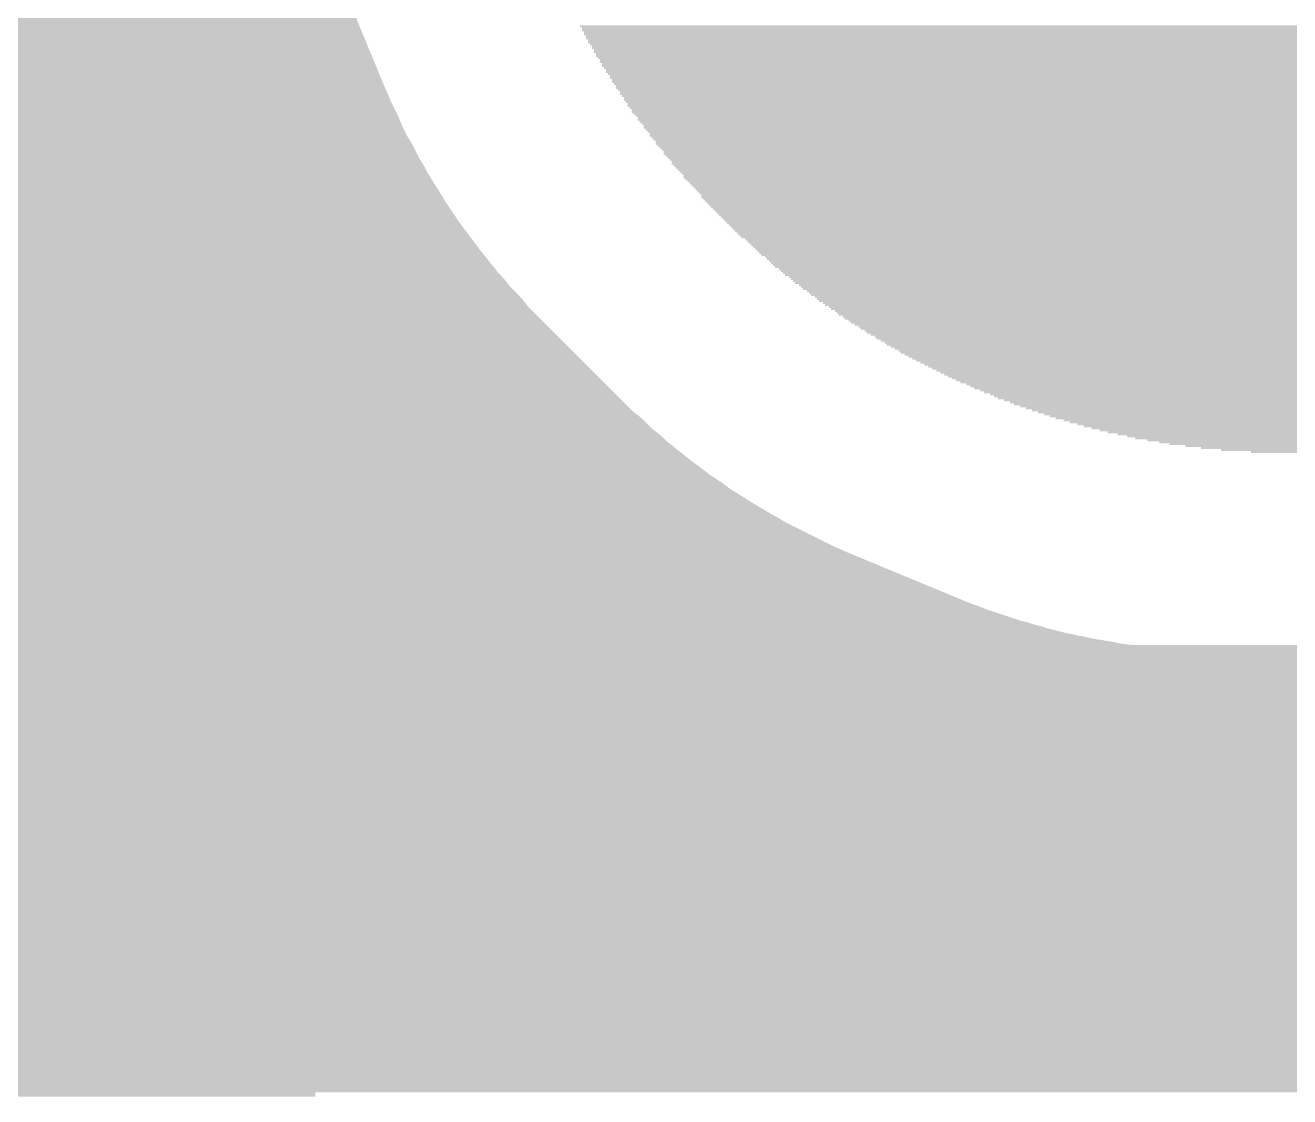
# Model space of a CAD drawing. Extents: x 0 to 49.5, y 0 to 37.5.
# Drawn here: x 10.306 to 13.482, y 0.465 to 3.157 of the extents above; entities that cross this region are included whole.
import ezdxf

# ---------------------------------------------------------------- set-up
doc = ezdxf.new("R2010")
doc.units = 0
doc.layers.add('1', color=22, linetype='CONTINUOUS')

# ---------------------------------------------------------------- blocks, each defined once
blk = doc.blocks.new('RECT')
blk.add_solid([(-0.5, -0.5), (0.5, -0.5), (-0.5, 0.5), (0.5, 0.5)])

msp = doc.modelspace()

# ---------------------------------------------------------------- linework, layer by layer
at = {"layer": '1', "const_width": 0.508}
for points in [[(10.7309, 3.6571), (10.8457, 3.38)], [(10.62, 0.7302), (10.62, 3.645)], [(8.8175, 3.5), (10.9713, 1.3462)], [(10.8457, 3.38), (10.8659, 3.3598)], [(10.8659, 3.3598), (10.8659, 3.1671)], [(10.8659, 3.1671), (10.9807, 2.89)], [(10.62, 3.048), (10.9153, 3.048)], [(10.9807, 2.89), (10.9816, 2.8891)], [(10.9816, 2.8891), (10.9957, 2.855)], [(10.9957, 2.855), (10.9972, 2.8535)], [(10.9972, 2.8535), (11.0007, 2.845)], [(11.0007, 2.845), (11.0022, 2.8435)], [(11.0022, 2.8435), (11.0057, 2.835)], [(11.0057, 2.835), (11.0072, 2.8335)], [(11.0072, 2.8335), (11.0107, 2.825)], [(11.0107, 2.825), (11.0116, 2.8241)], [(11.0116, 2.8241), (11.0257, 2.79)], [(11.0257, 2.79), (11.0272, 2.7885)], [(11.0272, 2.7885), (11.0307, 2.78)], [(11.0307, 2.78), (11.0322, 2.7785)], [(11.0322, 2.7785), (11.0357, 2.77)], [(11.0357, 2.77), (11.0372, 2.7685)], [(11.0372, 2.7685), (11.0407, 2.76)], [(11.0407, 2.76), (11.0422, 2.7585)], [(11.0422, 2.7585), (11.0457, 2.75)], [(11.0457, 2.75), (11.0472, 2.7485)], [(11.0472, 2.7485), (11.0507, 2.74)], [(11.0507, 2.74), (11.0572, 2.7335)], [(11.0572, 2.7335), (11.0607, 2.725)], [(11.0607, 2.725), (11.0622, 2.7235)], [(11.0622, 2.7235), (11.0657, 2.715)], [(11.0657, 2.715), (11.0672, 2.7135)], [(11.0672, 2.7135), (11.0707, 2.705)], [(11.0707, 2.705), (11.0722, 2.7035)], [(11.0722, 2.7035), (11.0757, 2.695)], [(11.0757, 2.695), (11.0772, 2.6935)], [(11.0772, 2.6935), (11.0807, 2.685)], [(11.0807, 2.685), (11.0872, 2.6785)], [(11.0872, 2.6785), (11.0907, 2.67)], [(11.0907, 2.67), (11.0922, 2.6685)], [(11.0922, 2.6685), (11.0957, 2.66)], [(11.0957, 2.66), (11.0972, 2.6585)], [(11.0972, 2.6585), (11.1007, 2.65)], [(11.1007, 2.65), (11.1057, 2.645)], [(11.1057, 2.645), (11.1057, 2.645)], [(11.1057, 2.645), (11.1072, 2.6435)], [(11.1072, 2.6435), (11.1107, 2.635)], [(11.1107, 2.635), (11.1122, 2.6335)], [(11.1122, 2.6335), (11.1157, 2.625)], [(11.1157, 2.625), (11.1222, 2.6185)], [(11.1222, 2.6185), (11.1257, 2.61)], [(11.1257, 2.61), (11.1307, 2.605)], [(11.1307, 2.605), (11.1307, 2.605)], [(11.1307, 2.605), (11.1322, 2.6035)], [(11.1322, 2.6035), (11.1357, 2.595)], [(11.1357, 2.595), (11.1372, 2.5935)], [(11.1372, 2.5935), (11.1407, 2.585)], [(11.1407, 2.585), (11.1472, 2.5785)], [(11.1472, 2.5785), (11.1507, 2.57)], [(11.1507, 2.57), (11.1572, 2.5635)], [(11.1572, 2.5635), (11.1607, 2.555)], [(11.1607, 2.555), (11.1657, 2.55)], [(11.1657, 2.55), (11.1657, 2.55)], [(11.1657, 2.55), (11.1672, 2.5485)], [(11.1672, 2.5485), (11.1707, 2.54)], [(10.62, 2.54), (11.1707, 2.54)], [(11.1707, 2.54), (11.1757, 2.535)], [(11.1757, 2.535), (11.1757, 2.535)], [(11.1757, 2.535), (11.1772, 2.5335)], [(11.1772, 2.5335), (11.1807, 2.525)], [(11.1807, 2.525), (11.1857, 2.52)], [(11.1857, 2.52), (11.1857, 2.52)], [(11.1857, 2.52), (11.1872, 2.5185)], [(11.1872, 2.5185), (11.1907, 2.51)], [(11.1907, 2.51), (11.1957, 2.505)], [(11.1957, 2.505), (11.1957, 2.505)], [(11.1957, 2.505), (11.2022, 2.4985)], [(11.2022, 2.4985), (11.2057, 2.49)], [(11.2057, 2.49), (11.2172, 2.4785)], [(11.2172, 2.4785), (11.2207, 2.47)], [(11.2207, 2.47), (11.2257, 2.465)], [(11.2257, 2.465), (11.2257, 2.465)], [(11.2257, 2.465), (11.2322, 2.4585)], [(11.2322, 2.4585), (11.2357, 2.45)], [(11.2357, 2.45), (11.2472, 2.4385)], [(11.2472, 2.4385), (11.2507, 2.43)], [(11.2507, 2.43), (11.2672, 2.4135)], [(11.2672, 2.4135), (11.2707, 2.405)], [(11.2707, 2.405), (11.2872, 2.3885)], [(11.2872, 2.3885), (11.2907, 2.38)], [(11.2907, 2.38), (11.3172, 2.3535)], [(11.3172, 2.3535), (11.3207, 2.345)], [(11.3207, 2.345), (11.3257, 2.34)], [(11.3257, 2.34), (11.3257, 2.34)], [(11.3257, 2.34), (11.3622, 2.3035)], [(11.3622, 2.3035), (11.3657, 2.295)], [(11.3657, 2.295), (11.5778, 2.0829)], [(11.5778, 2.0829), (11.5828, 2.0779)], [(11.5828, 2.0779), (11.5928, 2.0679)], [(11.5928, 2.0679), (11.6028, 2.0579)], [(11.6028, 2.0579), (11.6078, 2.0529)], [(11.6078, 2.0529), (11.6178, 2.0429)], [(11.6178, 2.0429), (11.6228, 2.0379)], [(11.6228, 2.0379), (11.6328, 2.0279)], [(10.62, 2.032), (11.6287, 2.032)], [(11.6328, 2.0279), (11.6378, 2.0229)], [(11.6378, 2.0229), (11.6478, 2.0129)], [(11.6478, 2.0129), (11.6528, 2.0079)], [(11.6528, 2.0079), (11.6578, 2.0029)], [(11.6578, 2.0029), (11.6628, 1.9979)], [(11.6628, 1.9979), (11.6628, 1.9979)], [(11.6628, 1.9979), (11.6728, 1.9879)], [(11.6728, 1.9879), (11.6778, 1.9829)], [(11.6778, 1.9829), (11.6864, 1.9793)], [(11.6864, 1.9793), (11.7128, 1.9529)], [(11.7128, 1.9529), (11.7278, 1.9379)], [(11.7278, 1.9379), (11.7364, 1.9343)], [(11.7364, 1.9343), (11.7428, 1.9279)], [(11.7428, 1.9279), (11.7478, 1.9229)], [(11.7478, 1.9229), (11.7578, 1.9129)], [(11.7578, 1.9129), (11.7578, 1.9129)], [(11.7578, 1.9129), (11.7628, 1.9079)], [(11.7628, 1.9079), (11.7714, 1.9043)], [(11.7714, 1.9043), (11.7778, 1.8979)], [(11.7778, 1.8979), (11.7778, 1.8979)], [(11.7778, 1.8979), (11.7828, 1.8929)], [(11.7828, 1.8929), (11.7878, 1.8879)], [(11.7878, 1.8879), (11.7964, 1.8843)], [(11.7964, 1.8843), (11.7978, 1.8829)], [(11.7978, 1.8829), (11.8078, 1.8729)], [(11.8078, 1.8729), (11.8128, 1.8679)], [(11.8128, 1.8679), (11.8214, 1.8643)], [(11.8214, 1.8643), (11.8328, 1.8529)], [(11.8328, 1.8529), (11.8414, 1.8493)], [(11.8414, 1.8493), (11.8478, 1.8429)], [(11.8478, 1.8429), (11.8478, 1.8429)], [(11.8478, 1.8429), (11.8528, 1.8379)], [(11.8528, 1.8379), (11.8613, 1.8343)], [(11.8613, 1.8343), (11.8678, 1.8279)], [(11.8678, 1.8279), (11.8678, 1.8279)], [(11.8678, 1.8279), (11.8728, 1.8229)], [(11.8728, 1.8229), (11.8813, 1.8193)], [(11.8813, 1.8193), (11.8828, 1.8179)], [(11.8828, 1.8179), (11.8878, 1.8129)], [(11.8878, 1.8129), (11.8964, 1.8093)], [(11.8964, 1.8093), (11.9028, 1.8029)], [(11.9028, 1.8029), (11.9114, 1.7993)], [(11.9114, 1.7993), (11.9128, 1.7979)], [(11.9128, 1.7979), (11.9128, 1.7979)], [(11.9128, 1.7979), (11.9228, 1.7879)], [(11.9228, 1.7879), (11.9314, 1.7843)], [(11.9314, 1.7843), (11.9328, 1.7829)], [(11.9328, 1.7829), (11.9328, 1.7829)], [(11.9328, 1.7829), (11.9378, 1.7779)], [(11.9378, 1.7779), (11.9464, 1.7743)], [(11.9464, 1.7743), (11.9478, 1.7729)], [(11.9478, 1.7729), (11.9478, 1.7729)], [(11.9478, 1.7729), (11.9528, 1.7679)], [(11.9528, 1.7679), (11.9614, 1.7643)], [(11.9614, 1.7643), (11.9628, 1.7629)], [(11.9628, 1.7629), (11.9714, 1.7593)], [(11.9714, 1.7593), (11.9728, 1.7579)], [(11.9728, 1.7579), (11.9778, 1.7529)], [(11.9778, 1.7529), (11.9863, 1.7493)], [(11.9863, 1.7493), (11.9878, 1.7479)], [(11.9878, 1.7479), (11.9928, 1.7429)], [(11.9928, 1.7429), (12.0014, 1.7393)], [(12.0014, 1.7393), (12.0028, 1.7379)], [(12.0028, 1.7379), (12.0114, 1.7343)], [(12.0114, 1.7343), (12.0128, 1.7329)], [(12.0128, 1.7329), (12.0178, 1.7279)], [(12.0178, 1.7279), (12.0264, 1.7243)], [(12.0264, 1.7243), (12.0278, 1.7229)], [(12.0278, 1.7229), (12.0364, 1.7193)], [(12.0364, 1.7193), (12.0428, 1.7129)], [(12.0428, 1.7129), (12.0514, 1.7093)], [(12.0514, 1.7093), (12.0528, 1.7079)], [(12.0528, 1.7079), (12.0614, 1.7043)], [(12.0614, 1.7043), (12.0628, 1.7029)], [(12.0628, 1.7029), (12.0714, 1.6993)], [(12.0714, 1.6993), (12.0728, 1.6979)], [(12.0728, 1.6979), (12.0728, 1.6979)], [(12.0728, 1.6979), (12.0778, 1.6929)], [(12.0778, 1.6929), (12.0864, 1.6893)], [(12.0864, 1.6893), (12.0878, 1.6879)], [(12.0878, 1.6879), (12.0964, 1.6843)], [(12.0964, 1.6843), (12.0978, 1.6829)], [(12.0978, 1.6829), (12.1064, 1.6793)], [(12.1064, 1.6793), (12.1078, 1.6779)], [(12.1078, 1.6779), (12.1164, 1.6743)], [(12.1164, 1.6743), (12.1178, 1.6729)], [(12.1178, 1.6729), (12.1264, 1.6693)], [(12.1264, 1.6693), (12.1278, 1.6679)], [(12.1278, 1.6679), (12.1364, 1.6643)], [(12.1364, 1.6643), (12.1378, 1.6629)], [(12.1378, 1.6629), (12.1463, 1.6593)], [(12.1463, 1.6593), (12.1478, 1.6579)], [(12.1478, 1.6579), (12.1564, 1.6543)], [(12.1564, 1.6543), (12.1578, 1.6529)], [(12.1578, 1.6529), (12.1664, 1.6493)], [(12.1664, 1.6493), (12.1678, 1.6479)], [(12.1678, 1.6479), (12.1764, 1.6443)], [(12.1764, 1.6443), (12.1778, 1.6429)], [(12.1778, 1.6429), (12.1864, 1.6393)], [(12.1864, 1.6393), (12.1878, 1.6379)], [(12.1878, 1.6379), (12.1964, 1.6343)], [(12.1964, 1.6343), (12.1978, 1.6329)], [(12.1978, 1.6329), (12.2064, 1.6293)], [(12.2064, 1.6293), (12.2078, 1.6279)], [(12.2078, 1.6279), (12.2164, 1.6243)], [(12.2164, 1.6243), (12.2178, 1.6229)], [(12.2178, 1.6229), (12.2264, 1.6193)], [(12.2264, 1.6193), (12.2278, 1.6179)], [(12.2278, 1.6179), (12.262, 1.6037)], [(12.262, 1.6037), (12.2628, 1.6029)], [(12.2628, 1.6029), (12.3226, 1.5781)], [(12.3226, 1.5781), (12.3228, 1.5779)], [(12.3228, 1.5779), (12.5999, 1.4631)], [(10.62, 1.524), (12.4529, 1.524)], [(12.5999, 1.4631), (12.6029, 1.4631)], [(12.6029, 1.4631), (12.6149, 1.4581)], [(12.6149, 1.4581), (12.6158, 1.4581)], [(12.6158, 1.4581), (12.6399, 1.4481)], [(12.6399, 1.4481), (12.6429, 1.4481)], [(12.6429, 1.4481), (12.6549, 1.4431)], [(12.6549, 1.4431), (12.6579, 1.4431)], [(12.6579, 1.4431), (12.6699, 1.4381)], [(12.6699, 1.4381), (12.6729, 1.4381)], [(12.6729, 1.4381), (12.6849, 1.4331)], [(12.6849, 1.4331), (12.6879, 1.4331)], [(12.6879, 1.4331), (12.6999, 1.4281)], [(12.6999, 1.4281), (12.7029, 1.4281)], [(12.7029, 1.4281), (12.7149, 1.4231)], [(12.7149, 1.4231), (12.7179, 1.4231)], [(12.7179, 1.4231), (12.7299, 1.4181)], [(12.7299, 1.4181), (12.7329, 1.4181)], [(12.7329, 1.4181), (12.7449, 1.4131)], [(12.7449, 1.4131), (12.7529, 1.4131)], [(12.7529, 1.4131), (12.7649, 1.4081)], [(12.7649, 1.4081), (12.7679, 1.4081)], [(12.7679, 1.4081), (12.7799, 1.4031)], [(12.7799, 1.4031), (12.7879, 1.4031)], [(12.7879, 1.4031), (12.8, 1.3981)], [(12.8, 1.3981), (12.8029, 1.3981)], [(12.8029, 1.3981), (12.8149, 1.3931)], [(12.8149, 1.3931), (12.8229, 1.3931)], [(12.8229, 1.3931), (12.8349, 1.3881)], [(12.8349, 1.3881), (12.8429, 1.3881)], [(12.8429, 1.3881), (12.855, 1.3831)], [(12.855, 1.3831), (12.8629, 1.3831)], [(12.8629, 1.3831), (12.8749, 1.3781)], [(12.8749, 1.3781), (12.8879, 1.3781)], [(12.8879, 1.3781), (12.8999, 1.3731)], [(12.8999, 1.3731), (12.9129, 1.3731)], [(12.9129, 1.3731), (12.9249, 1.3681)], [(12.9249, 1.3681), (12.9329, 1.3681)], [(12.9329, 1.3681), (12.9449, 1.3631)], [(10.9713, 1.3462), (10.6538, 1.3462)], [(10.9713, 1.3462), (19.3462, 1.3462)], [(12.9449, 1.3631), (12.9629, 1.3631)], [(12.9629, 1.3631), (12.9749, 1.3581)], [(12.9749, 1.3581), (12.9929, 1.3581)], [(12.9929, 1.3581), (13.0049, 1.3531)], [(13.0049, 1.3531), (13.0179, 1.3531)], [(13.0179, 1.3531), (13.0299, 1.3481)], [(13.0299, 1.3481), (13.0579, 1.3481)], [(13.0579, 1.3481), (13.0699, 1.3431)], [(13.0699, 1.3431), (13.0979, 1.3431)], [(13.0979, 1.3431), (13.1099, 1.3381)], [(13.1099, 1.3381), (13.1479, 1.3381)], [(13.1479, 1.3381), (13.1599, 1.3331)], [(13.1599, 1.3331), (13.2229, 1.3331)], [(13.2229, 1.3331), (13.2349, 1.3281)], [(13.2349, 1.3281), (13.7399, 1.3281)], [(10.62, 1.016), (21.2096, 1.016)], [(21.3626, 0.7302), (10.62, 0.7302)]]:
    msp.add_lwpolyline(points, dxfattribs=at)
at = {"layer": '1', "const_width": 0.254}
for points in [[(10.7761, 3.27, 1), (10.9557, 3.4496)], [(10.7284, 3.3314, 1), (10.9631, 3.4286)], [(10.9833, 3.2157, 1), (10.7486, 3.1185)], [(10.62, 3.175, 1), (10.62, 2.921)], [(10.7389, 3.1671, 1), (10.9929, 3.1671)], [(10.9153, 2.921, 1), (10.9153, 3.175)], [(11.0705, 2.9798, 1), (10.8909, 2.8002)], [(11.0989, 2.9377, 1), (10.8642, 2.8405)], [(11.0854, 2.9449, 1), (10.906, 2.7651)], [(11.1145, 2.9021, 1), (10.8798, 2.8049)], [(11.0904, 2.9349, 1), (10.911, 2.7551)], [(11.1195, 2.8921, 1), (10.8848, 2.7949)], [(11.0955, 2.9248, 1), (10.9159, 2.7452)], [(11.1245, 2.8821, 1), (10.8898, 2.7849)], [(10.8918, 2.7993, 1), (11.0714, 2.9789)], [(10.8634, 2.8414, 1), (11.0981, 2.9386)], [(11.1004, 2.9149, 1), (10.9211, 2.735)], [(11.1289, 2.8727, 1), (10.8942, 2.7755)], [(10.9075, 2.7636, 1), (11.0869, 2.9434)], [(10.9125, 2.7536, 1), (11.0919, 2.9334)], [(10.9174, 2.7437, 1), (11.097, 2.9233)], [(10.8784, 2.8064, 1), (11.1131, 2.9036)], [(10.8834, 2.7964, 1), (11.1181, 2.8935)], [(11.1155, 2.8798, 1), (10.9359, 2.7002)], [(11.1445, 2.8371, 1), (10.9098, 2.7399)], [(11.1204, 2.8699, 1), (10.941, 2.6901)], [(11.1495, 2.8271, 1), (10.9148, 2.7299)], [(11.1254, 2.8599, 1), (10.946, 2.6801)], [(11.1545, 2.8171, 1), (10.9198, 2.7199)], [(10.9219, 2.7341, 1), (11.1012, 2.9141)], [(10.8884, 2.7864, 1), (11.1231, 2.8835)], [(10.8934, 2.7764, 1), (11.1281, 2.8736)], [(11.1304, 2.8499, 1), (10.951, 2.6701)], [(11.1595, 2.8071, 1), (10.9248, 2.7099)], [(11.1355, 2.8398, 1), (10.9559, 2.6602)], [(11.1645, 2.7971, 1), (10.9298, 2.6999)], [(11.1405, 2.8298, 1), (10.9609, 2.6501)], [(11.1745, 2.7821, 1), (10.9398, 2.6849)], [(10.9374, 2.6987, 1), (11.117, 2.8783)], [(10.9425, 2.6886, 1), (11.1219, 2.8684)], [(10.9084, 2.7414, 1), (11.1431, 2.8386)], [(10.9134, 2.7314, 1), (11.1481, 2.8286)], [(11.1504, 2.8149, 1), (10.971, 2.6351)], [(11.1795, 2.7721, 1), (10.9448, 2.6749)], [(11.1554, 2.8049, 1), (10.976, 2.6251)], [(11.1845, 2.7621, 1), (10.9498, 2.6649)], [(11.1604, 2.7949, 1), (10.981, 2.6151)], [(11.1895, 2.7521, 1), (10.9548, 2.6549)], [(10.9475, 2.6786, 1), (11.1269, 2.8584)], [(10.9525, 2.6686, 1), (11.1319, 2.8484)], [(10.9574, 2.6587, 1), (11.137, 2.8383)], [(10.9184, 2.7214, 1), (11.1531, 2.8185)], [(10.9234, 2.7114, 1), (11.1581, 2.8085)], [(10.9284, 2.7014, 1), (11.1631, 2.7985)], [(11.1655, 2.7848, 1), (10.9859, 2.6052)], [(11.1945, 2.7421, 1), (10.9598, 2.6449)], [(11.1705, 2.7748, 1), (10.9909, 2.5951)], [(11.2045, 2.7271, 1), (10.9698, 2.6299)], [(11.1804, 2.7599, 1), (11.001, 2.5801)], [(11.2095, 2.7171, 1), (10.9748, 2.6199)], [(10.9674, 2.6437, 1), (11.147, 2.8233)], [(10.9725, 2.6336, 1), (11.1519, 2.8134)], [(10.9775, 2.6236, 1), (11.1569, 2.8034)], [(10.9334, 2.6914, 1), (11.1681, 2.7886)], [(10.9434, 2.6764, 1), (11.1781, 2.7735)], [(10.9484, 2.6664, 1), (11.1831, 2.7635)], [(11.1854, 2.7499, 1), (11.006, 2.5701)], [(11.2145, 2.7071, 1), (10.9798, 2.6099)], [(11.1905, 2.7398, 1), (11.0109, 2.5601)], [(11.2327, 2.645, 1), (10.9787, 2.645)], [(11.1954, 2.7349, 1), (11.016, 2.5551)], [(11.2245, 2.6921, 1), (10.9898, 2.5949)], [(10.9825, 2.6136, 1), (11.1619, 2.7934)], [(10.9874, 2.6037, 1), (11.167, 2.7833)], [(10.9974, 2.5887, 1), (11.177, 2.7683)], [(10.9534, 2.6564, 1), (11.1881, 2.7536)], [(10.9584, 2.6464, 1), (11.1931, 2.7435)], [(10.9634, 2.6364, 1), (11.1981, 2.7336)], [(11.2004, 2.7249, 1), (11.021, 2.5451)], [(11.2295, 2.6821, 1), (10.9948, 2.5849)], [(11.2055, 2.7148, 1), (11.0259, 2.5351)], [(11.2395, 2.6671, 1), (11.0048, 2.5699)], [(11.2155, 2.6998, 1), (11.0359, 2.5201)], [(11.0025, 2.5786, 1), (11.1819, 2.7584)], [(11.2577, 2.605, 1), (11.0037, 2.605)], [(11.2204, 2.6949, 1), (11.041, 2.5151)], [(11.0075, 2.5686, 1), (11.1869, 2.7484)], [(11.0159, 2.5551, 1), (11.1955, 2.7348)], [(11.0175, 2.5536, 1), (11.1969, 2.7334)], [(10.9734, 2.6214, 1), (11.2081, 2.7185)], [(10.9784, 2.6114, 1), (11.2131, 2.7085)], [(11.2495, 2.6521, 1), (11.0148, 2.5549)], [(11.2255, 2.6848, 1), (11.0459, 2.5052)], [(11.2545, 2.6421, 1), (11.0198, 2.5449)], [(11.2305, 2.6748, 1), (11.0509, 2.4952)], [(11.2645, 2.6271, 1), (11.0298, 2.5299)], [(11.0225, 2.5436, 1), (11.2019, 2.7234)], [(11.0324, 2.5287, 1), (11.212, 2.7083)], [(10.9834, 2.6014, 1), (11.2181, 2.6985)], [(10.9934, 2.5864, 1), (11.2281, 2.6835)], [(10.9984, 2.5764, 1), (11.2331, 2.6735)], [(11.2405, 2.6598, 1), (11.0609, 2.4801)], [(11.2745, 2.6121, 1), (11.0399, 2.5149)], [(11.2505, 2.6448, 1), (11.0709, 2.4651)], [(11.2927, 2.55, 1), (11.0387, 2.55)], [(11.2554, 2.6399, 1), (11.076, 2.4601)], [(11.2845, 2.5971, 1), (11.0498, 2.4999)], [(11.0409, 2.5151, 1), (11.2205, 2.6948)], [(11.0425, 2.5136, 1), (11.2219, 2.6934)], [(11.0474, 2.5037, 1), (11.227, 2.6833)], [(11.0574, 2.4887, 1), (11.237, 2.6683)], [(10.62, 2.667, 1), (10.62, 2.413)], [(10.9787, 2.645, 1), (11.2327, 2.645)], [(11.0084, 2.5614, 1), (11.2431, 2.6585)], [(11.0184, 2.5464, 1), (11.2531, 2.6435)], [(11.2605, 2.6298, 1), (11.0809, 2.4501)], [(11.3027, 2.535, 1), (11.0487, 2.535)], [(11.2654, 2.6249, 1), (11.086, 2.4451)], [(11.2945, 2.5821, 1), (11.0598, 2.4849)], [(11.2705, 2.6148, 1), (11.0909, 2.4352)], [(11.2993, 2.5768, 1), (11.0721, 2.4632)], [(11.2754, 2.6099, 1), (11.096, 2.4301)], [(11.3045, 2.5671, 1), (11.0698, 2.4699)], [(11.2805, 2.5998, 1), (11.1009, 2.4201)], [(11.0674, 2.4737, 1), (11.247, 2.6533)], [(11.0759, 2.4601, 1), (11.2555, 2.6398)], [(11.0775, 2.4586, 1), (11.2569, 2.6384)], [(11.1707, 2.413, 1), (11.1707, 2.667)], [(11.0037, 2.605, 1), (11.2577, 2.605)], [(11.0234, 2.5364, 1), (11.2581, 2.6336)], [(11.0334, 2.5214, 1), (11.268, 2.6186)], [(11.3227, 2.505, 1), (11.0687, 2.505)], [(11.2855, 2.5948, 1), (11.1059, 2.4151)], [(11.3195, 2.5471, 1), (11.0848, 2.4499)], [(11.2955, 2.5798, 1), (11.1159, 2.4002)], [(11.0859, 2.4451, 1), (11.2655, 2.6248)], [(11.0875, 2.4436, 1), (11.2669, 2.6234)], [(11.3345, 2.5271, 1), (11.0998, 2.4299)], [(11.0959, 2.4302, 1), (11.2755, 2.6098)], [(11.0975, 2.4286, 1), (11.2769, 2.6084)], [(11.0434, 2.5064, 1), (11.2781, 2.6035)], [(11.0534, 2.4914, 1), (11.2881, 2.5885)], [(11.0634, 2.4764, 1), (11.2981, 2.5736)], [(11.0721, 2.4632, 1), (11.2993, 2.5768)], [(11.3105, 2.5598, 1), (11.1309, 2.3801)], [(11.3527, 2.465, 1), (11.0987, 2.465)], [(11.3155, 2.5548, 1), (11.1359, 2.3751)], [(11.3495, 2.5071, 1), (11.1148, 2.4099)], [(11.1059, 2.4151, 1), (11.2855, 2.5948)], [(11.3255, 2.5398, 1), (11.1459, 2.3602)], [(11.1124, 2.4087, 1), (11.292, 2.5883)], [(11.0387, 2.55, 1), (11.2927, 2.55)], [(11.0734, 2.4614, 1), (11.3081, 2.5585)], [(11.3645, 2.4871, 1), (11.1298, 2.3899)], [(11.3405, 2.5198, 1), (11.1609, 2.3402)], [(11.1274, 2.3887, 1), (11.307, 2.5683)], [(11.1359, 2.3751, 1), (11.3155, 2.5548)], [(11.1424, 2.3687, 1), (11.322, 2.5483)], [(11.0487, 2.535, 1), (11.3027, 2.535)], [(11.0884, 2.4414, 1), (11.3231, 2.5385)], [(11.1034, 2.4214, 1), (11.3381, 2.5185)], [(11.3845, 2.4621, 1), (11.1498, 2.3649)], [(11.3605, 2.4948, 1), (11.1809, 2.3152)], [(11.1574, 2.3487, 1), (11.337, 2.5283)], [(11.4045, 2.4371, 1), (11.1698, 2.3399)], [(11.0687, 2.505, 1), (11.3227, 2.505)], [(11.1184, 2.4014, 1), (11.3531, 2.4985)], [(11.1334, 2.3814, 1), (11.3681, 2.4785)], [(11.3805, 2.4698, 1), (11.2009, 2.2902)], [(11.1774, 2.3237, 1), (11.357, 2.5033)], [(11.4345, 2.4021, 1), (11.1998, 2.3049)], [(11.1974, 2.2987, 1), (11.377, 2.4783)], [(11.0987, 2.465, 1), (11.3527, 2.465)], [(11.1534, 2.3564, 1), (11.3881, 2.4535)], [(11.4105, 2.4348, 1), (11.2309, 2.2552)], [(11.4393, 2.3968, 1), (11.2121, 2.2832)], [(11.4155, 2.4298, 1), (11.2359, 2.2502)], [(11.1734, 2.3314, 1), (11.4081, 2.4285)], [(11.2274, 2.2637, 1), (11.407, 2.4433)], [(11.4795, 2.3521, 1), (11.2448, 2.2549)], [(11.2359, 2.2502, 1), (11.4155, 2.4298)], [(11.4555, 2.3848, 1), (11.2759, 2.2052)], [(11.2034, 2.2964, 1), (11.4381, 2.3936)], [(11.2121, 2.2832, 1), (11.4393, 2.3968)], [(11.2724, 2.2137, 1), (11.452, 2.3933)], [(11.2484, 2.2464, 1), (11.4831, 2.3436)], [(11.6676, 2.1727, 1), (11.488, 1.9931)], [(11.6726, 2.1677, 1), (11.493, 1.9881)], [(11.6826, 2.1577, 1), (11.503, 1.9781)], [(11.6926, 2.1477, 1), (11.513, 1.9681)], [(11.6976, 2.1427, 1), (11.518, 1.9631)], [(11.488, 1.9931, 1), (11.6676, 2.1727)], [(11.7076, 2.1327, 1), (11.528, 1.9531)], [(11.493, 1.9881, 1), (11.6726, 2.1677)], [(11.7126, 2.1277, 1), (11.533, 1.9481)], [(10.62, 2.159, 1), (10.62, 1.905)], [(11.503, 1.9781, 1), (11.6826, 2.1577)], [(11.7226, 2.1177, 1), (11.543, 1.9381)], [(11.7276, 2.1127, 1), (11.548, 1.9331)], [(11.513, 1.9681, 1), (11.6926, 2.1477)], [(11.518, 1.9631, 1), (11.6976, 2.1427)], [(11.7376, 2.1027, 1), (11.558, 1.9231)], [(11.7426, 2.0977, 1), (11.563, 1.9181)], [(11.528, 1.9531, 1), (11.7076, 2.1327)], [(11.7476, 2.0927, 1), (11.568, 1.9131)], [(11.6287, 1.905, 1), (11.6287, 2.159)], [(11.533, 1.9481, 1), (11.7126, 2.1277)], [(11.6628, 2.1249, 1), (11.6628, 1.8709)], [(11.7526, 2.0877, 1), (11.573, 1.9081)], [(11.543, 1.9381, 1), (11.7226, 2.1177)], [(11.7626, 2.0777, 1), (11.583, 1.8981)], [(11.548, 1.9331, 1), (11.7276, 2.1127)], [(11.7264, 2.1002, 1), (11.6292, 1.8655)], [(11.558, 1.9231, 1), (11.7376, 2.1027)], [(11.7762, 2.0691, 1), (11.5966, 1.8895)], [(11.563, 1.9181, 1), (11.7426, 2.0977)], [(11.6378, 1.862, 1), (11.7349, 2.0967)], [(11.6628, 1.8709, 1), (11.6628, 2.1249)], [(11.568, 1.9131, 1), (11.7476, 2.0927)], [(11.573, 1.9081, 1), (11.7526, 2.0877)], [(11.583, 1.8981, 1), (11.7626, 2.0777)], [(11.8026, 2.0427, 1), (11.623, 1.8631)], [(11.588, 1.8931, 1), (11.7676, 2.0727)], [(11.7764, 2.0552, 1), (11.6792, 1.8205)], [(11.8262, 2.0241, 1), (11.6465, 1.8446)], [(11.8326, 2.0177, 1), (11.653, 1.8381)], [(11.8376, 2.0127, 1), (11.658, 1.8331)], [(11.623, 1.8631, 1), (11.8026, 2.0427)], [(11.7578, 2.0399, 1), (11.7578, 1.7859)], [(11.8477, 2.0026, 1), (11.668, 1.8231)], [(11.8114, 2.0252, 1), (11.7143, 1.7905)], [(11.6878, 1.817, 1), (11.7849, 2.0517)], [(11.7578, 1.7859, 1), (11.7578, 2.0399)], [(11.638, 1.8481, 1), (11.8176, 2.0277)], [(11.8612, 1.9941, 1), (11.6815, 1.8146)], [(11.7778, 2.0249, 1), (11.7778, 1.7709)], [(11.8677, 1.9876, 1), (11.688, 1.8081)], [(11.653, 1.8381, 1), (11.8326, 2.0176)], [(11.8726, 1.9827, 1), (11.693, 1.8031)], [(11.658, 1.8331, 1), (11.8376, 2.0127)], [(11.8364, 2.0052, 1), (11.7392, 1.7705)], [(11.668, 1.8231, 1), (11.8476, 2.0027)], [(11.8862, 1.974, 1), (11.7065, 1.7946)], [(11.8876, 1.9727, 1), (11.708, 1.7931)], [(11.7228, 1.787, 1), (11.8199, 2.0217)], [(11.7478, 1.767, 1), (11.8449, 2.0017)], [(11.7778, 1.7709, 1), (11.7778, 2.0249)], [(11.673, 1.8181, 1), (11.8527, 1.9976)], [(11.8976, 1.9627, 1), (11.718, 1.7831)], [(11.8614, 1.9852, 1), (11.7642, 1.7505)], [(11.688, 1.8081, 1), (11.8676, 1.9876)], [(11.693, 1.8031, 1), (11.8727, 1.9826)], [(11.9112, 1.9541, 1), (11.7315, 1.7745)], [(11.698, 1.7981, 1), (11.8776, 1.9777)], [(11.8814, 1.9702, 1), (11.7842, 1.7355)], [(11.7079, 1.7932, 1), (11.8877, 1.9726)], [(11.9312, 1.9391, 1), (11.7515, 1.7595)], [(11.8786, 1.9661, 1), (11.817, 1.7197)], [(11.9377, 1.9326, 1), (11.758, 1.7531)], [(11.7728, 1.747, 1), (11.8699, 1.9817)], [(11.718, 1.7831, 1), (11.8976, 1.9627)], [(11.723, 1.7781, 1), (11.9026, 1.9577)], [(11.9014, 1.9552, 1), (11.8042, 1.7205)], [(11.9511, 1.9241, 1), (11.7715, 1.7445)], [(11.8986, 1.9511, 1), (11.837, 1.7047)], [(11.9577, 1.9176, 1), (11.778, 1.7381)], [(11.743, 1.7631, 1), (11.9226, 1.9427)], [(11.9214, 1.9402, 1), (11.8242, 1.7055)], [(11.9711, 1.9091, 1), (11.7915, 1.7295)], [(11.9726, 1.9077, 1), (11.793, 1.7281)], [(11.9364, 1.9302, 1), (11.8392, 1.6955)], [(11.7928, 1.732, 1), (11.8899, 1.9667)], [(11.8127, 1.717, 1), (11.9099, 1.9517)], [(11.817, 1.7197, 1), (11.8786, 1.9661)], [(11.837, 1.7047, 1), (11.8986, 1.9511)], [(11.758, 1.7531, 1), (11.9376, 1.9326)], [(11.763, 1.7481, 1), (11.9427, 1.9276)], [(11.9862, 1.8991, 1), (11.8065, 1.7196)], [(11.9514, 1.9202, 1), (11.8542, 1.6855)], [(11.778, 1.7381, 1), (11.9576, 1.9177)], [(11.783, 1.7331, 1), (11.9627, 1.9126)], [(12.0013, 1.889, 1), (11.8215, 1.7096)], [(11.9128, 1.9249, 1), (11.9128, 1.6709)], [(12.0026, 1.8877, 1), (11.823, 1.7081)], [(11.793, 1.7281, 1), (11.9726, 1.9077)], [(11.9714, 1.9052, 1), (11.8742, 1.6705)], [(12.0213, 1.874, 1), (11.8415, 1.6946)], [(11.9328, 1.9099, 1), (11.9328, 1.6559)], [(12.0226, 1.8727, 1), (11.843, 1.6931)], [(11.8327, 1.702, 1), (11.9299, 1.9367)], [(11.8478, 1.692, 1), (11.9449, 1.9267)], [(11.8628, 1.682, 1), (11.9599, 1.9167)], [(11.9128, 1.6709, 1), (11.9128, 1.9249)], [(11.9328, 1.6559, 1), (11.9328, 1.9099)], [(11.798, 1.7231, 1), (11.9776, 1.9027)], [(11.9864, 1.8952, 1), (11.8892, 1.6605)], [(11.813, 1.7131, 1), (11.9926, 1.8926)], [(12.0362, 1.8641, 1), (11.8565, 1.6845)], [(11.9786, 1.8961, 1), (11.917, 1.6497)], [(12.0377, 1.8626, 1), (11.858, 1.6831)], [(11.8229, 1.7082, 1), (12.0027, 1.8876)], [(12.0014, 1.8852, 1), (11.9043, 1.6505)], [(11.833, 1.6981, 1), (12.0126, 1.8777)], [(12.0513, 1.854, 1), (11.8715, 1.6746)], [(12.0114, 1.8802, 1), (11.9142, 1.6455)], [(12.0613, 1.849, 1), (11.8815, 1.6696)], [(12.0626, 1.8477, 1), (11.883, 1.6681)], [(12.0264, 1.8702, 1), (11.9292, 1.6355)], [(12.0762, 1.839, 1), (11.8965, 1.6596)], [(12.0776, 1.8377, 1), (11.898, 1.6581)], [(11.8828, 1.667, 1), (11.9799, 1.9017)], [(11.8977, 1.657, 1), (11.995, 1.8917)], [(11.9128, 1.647, 1), (12.0099, 1.8817)], [(11.917, 1.6497, 1), (11.9786, 1.8961)], [(11.9228, 1.642, 1), (12.0199, 1.8767)], [(11.8429, 1.6932, 1), (12.0227, 1.8726)], [(11.848, 1.6881, 1), (12.0276, 1.8677)], [(11.858, 1.6831, 1), (12.0376, 1.8627)], [(11.863, 1.6781, 1), (12.0427, 1.8576)], [(12.0414, 1.8602, 1), (11.9442, 1.6255)], [(11.8729, 1.6732, 1), (12.0527, 1.8526)], [(12.0912, 1.8291, 1), (11.9116, 1.6495)], [(12.0514, 1.8552, 1), (11.9542, 1.6205)], [(11.8829, 1.6682, 1), (12.0627, 1.8476)], [(12.1012, 1.824, 1), (11.9215, 1.6446)], [(12.1026, 1.8227, 1), (11.923, 1.6431)], [(11.888, 1.6631, 1), (12.0676, 1.8427)], [(12.0664, 1.8452, 1), (11.9692, 1.6105)], [(12.1162, 1.8141, 1), (11.9366, 1.6345)], [(12.0764, 1.8402, 1), (11.9792, 1.6055)], [(12.1262, 1.8091, 1), (11.9465, 1.6296)], [(11.9378, 1.632, 1), (12.0349, 1.8667)], [(11.9528, 1.622, 1), (12.05, 1.8567)], [(11.9628, 1.617, 1), (12.0599, 1.8517)], [(11.8979, 1.6582, 1), (12.0777, 1.8376)], [(11.903, 1.6531, 1), (12.0826, 1.8327)], [(11.913, 1.6481, 1), (12.0926, 1.8277)], [(12.0914, 1.8302, 1), (11.9942, 1.5955)], [(11.9229, 1.6432, 1), (12.1027, 1.8226)], [(12.1412, 1.7991, 1), (11.9616, 1.6195)], [(12.1014, 1.8252, 1), (12.0042, 1.5905)], [(11.928, 1.6381, 1), (12.1076, 1.8177)], [(12.1512, 1.794, 1), (11.9715, 1.6146)], [(12.1114, 1.8202, 1), (12.0142, 1.5855)], [(11.938, 1.6331, 1), (12.1176, 1.8127)], [(12.1613, 1.789, 1), (11.9815, 1.6096)], [(12.0728, 1.8249, 1), (12.0728, 1.5709)], [(12.1627, 1.7876, 1), (11.983, 1.6081)], [(12.1264, 1.8102, 1), (12.0293, 1.5755)], [(12.1763, 1.779, 1), (11.9965, 1.5996)], [(12.1364, 1.8052, 1), (12.0392, 1.5705)], [(12.1863, 1.774, 1), (12.0065, 1.5946)], [(11.9778, 1.607, 1), (12.075, 1.8417)], [(11.9878, 1.602, 1), (12.0849, 1.8367)], [(12.0028, 1.592, 1), (12.1, 1.8267)], [(12.0128, 1.587, 1), (12.1099, 1.8217)], [(12.0228, 1.582, 1), (12.1199, 1.8167)], [(12.0728, 1.5709, 1), (12.0728, 1.8249)], [(11.953, 1.6231, 1), (12.1326, 1.8026)], [(11.963, 1.6181, 1), (12.1426, 1.7977)], [(12.1464, 1.8002, 1), (12.0492, 1.5655)], [(11.9729, 1.6132, 1), (12.1527, 1.7926)], [(12.1962, 1.769, 1), (12.0165, 1.5896)], [(12.1564, 1.7952, 1), (12.0592, 1.5605)], [(11.9829, 1.6082, 1), (12.1627, 1.7876)], [(11.988, 1.6031, 1), (12.1677, 1.7826)], [(12.2063, 1.764, 1), (12.0265, 1.5846)], [(12.1664, 1.7902, 1), (12.0692, 1.5555)], [(12.2163, 1.759, 1), (12.0365, 1.5796)], [(12.1764, 1.7852, 1), (12.0792, 1.5505)], [(12.2263, 1.754, 1), (12.0465, 1.5746)], [(12.1864, 1.7802, 1), (12.0892, 1.5455)], [(12.2362, 1.749, 1), (12.0565, 1.5696)], [(12.1964, 1.7752, 1), (12.0992, 1.5405)], [(12.2463, 1.744, 1), (12.0665, 1.5646)], [(12.2064, 1.7702, 1), (12.1092, 1.5355)], [(12.0378, 1.572, 1), (12.1349, 1.8067)], [(12.0478, 1.567, 1), (12.1449, 1.8017)], [(12.0578, 1.562, 1), (12.1549, 1.7967)], [(12.0678, 1.557, 1), (12.1649, 1.7917)], [(12.0778, 1.552, 1), (12.1749, 1.7867)], [(12.0878, 1.547, 1), (12.1849, 1.7817)], [(11.9979, 1.5982, 1), (12.1777, 1.7776)], [(12.0079, 1.5932, 1), (12.1877, 1.7726)], [(12.0179, 1.5882, 1), (12.1977, 1.7676)], [(12.0279, 1.5832, 1), (12.2077, 1.7626)], [(12.0379, 1.5782, 1), (12.2177, 1.7576)], [(12.2563, 1.739, 1), (12.0765, 1.5596)], [(12.2164, 1.7652, 1), (12.1192, 1.5305)], [(12.0479, 1.5732, 1), (12.2277, 1.7526)], [(12.2662, 1.734, 1), (12.0865, 1.5546)], [(12.2264, 1.7602, 1), (12.1292, 1.5255)], [(12.0579, 1.5682, 1), (12.2377, 1.7476)], [(12.2763, 1.729, 1), (12.0965, 1.5496)], [(12.2364, 1.7552, 1), (12.1393, 1.5205)], [(12.2863, 1.724, 1), (12.1065, 1.5446)], [(12.2464, 1.7502, 1), (12.1492, 1.5155)], [(12.2963, 1.719, 1), (12.1165, 1.5396)], [(12.2564, 1.7452, 1), (12.1592, 1.5105)], [(12.3062, 1.714, 1), (12.1265, 1.5346)], [(12.2664, 1.7402, 1), (12.1692, 1.5055)], [(12.0978, 1.542, 1), (12.1949, 1.7767)], [(12.1078, 1.537, 1), (12.2049, 1.7717)], [(12.1178, 1.532, 1), (12.2149, 1.7667)], [(12.1278, 1.527, 1), (12.2249, 1.7617)], [(12.1378, 1.522, 1), (12.2349, 1.7567)], [(12.1478, 1.517, 1), (12.2449, 1.7517)], [(12.0679, 1.5632, 1), (12.2477, 1.7426)], [(12.0779, 1.5582, 1), (12.2577, 1.7376)], [(12.0879, 1.5532, 1), (12.2677, 1.7326)], [(12.0979, 1.5482, 1), (12.2777, 1.7276)], [(12.3163, 1.709, 1), (12.1365, 1.5296)], [(12.2764, 1.7352, 1), (12.1792, 1.5005)], [(12.1079, 1.5432, 1), (12.2877, 1.7226)], [(12.1179, 1.5382, 1), (12.2977, 1.7176)], [(12.3519, 1.6934, 1), (12.172, 1.5141)], [(12.3114, 1.7202, 1), (12.2142, 1.4855)], [(12.1578, 1.512, 1), (12.2549, 1.7467)], [(12.1678, 1.507, 1), (12.2649, 1.7417)], [(12.1778, 1.502, 1), (12.2749, 1.7367)], [(12.2134, 1.4864, 1), (12.3106, 1.7211)], [(12.1279, 1.5332, 1), (12.3077, 1.7126)], [(12.1379, 1.5282, 1), (12.3177, 1.7076)], [(12.1729, 1.5132, 1), (12.3528, 1.6925)], [(12.4129, 1.6674, 1), (12.2322, 1.4889)], [(12.3714, 1.6952, 1), (12.2742, 1.4605)], [(12.274, 1.4608, 1), (12.3712, 1.6955)], [(12.2325, 1.4886, 1), (12.4132, 1.6671)], [(10.62, 1.651, 1), (10.62, 1.397)], [(12.4529, 1.397, 1), (12.4529, 1.651)], [(12.5999, 1.5901, 1), (12.5999, 1.3361)], [(12.6515, 1.5804, 1), (12.5543, 1.3457)], [(12.6029, 1.3361, 1), (12.6029, 1.5901)], [(12.6149, 1.5851, 1), (12.6149, 1.3311)], [(12.6644, 1.5754, 1), (12.5672, 1.3407)], [(12.6399, 1.5751, 1), (12.6399, 1.3211)], [(12.6915, 1.5654, 1), (12.5943, 1.3307)], [(12.6549, 1.5701, 1), (12.6549, 1.3161)], [(12.7065, 1.5604, 1), (12.6093, 1.3257)], [(12.6699, 1.5651, 1), (12.6699, 1.3111)], [(12.7215, 1.5554, 1), (12.6243, 1.3207)], [(12.5513, 1.3457, 1), (12.6485, 1.5804)], [(12.6849, 1.5601, 1), (12.6849, 1.3061)], [(12.7365, 1.5504, 1), (12.6393, 1.3157)], [(12.5663, 1.3407, 1), (12.6636, 1.5754)], [(12.5913, 1.3307, 1), (12.6886, 1.5654)], [(12.6063, 1.3257, 1), (12.7036, 1.5604)], [(12.6158, 1.3311, 1), (12.6158, 1.5851)], [(12.6429, 1.3211, 1), (12.6429, 1.5751)], [(12.6579, 1.3161, 1), (12.6579, 1.5701)], [(12.6729, 1.3111, 1), (12.6729, 1.5651)], [(12.6879, 1.3061, 1), (12.6879, 1.5601)], [(12.6999, 1.5551, 1), (12.6999, 1.3011)], [(12.7515, 1.5454, 1), (12.6543, 1.3107)], [(12.7149, 1.5501, 1), (12.7149, 1.2961)], [(12.7665, 1.5404, 1), (12.6693, 1.3057)], [(12.7299, 1.5451, 1), (12.7299, 1.2911)], [(12.7815, 1.5354, 1), (12.6843, 1.3007)], [(12.7449, 1.5401, 1), (12.7449, 1.2861)], [(12.6214, 1.3207, 1), (12.7185, 1.5554)], [(12.8015, 1.5304, 1), (12.7043, 1.2957)], [(12.6363, 1.3157, 1), (12.7336, 1.5504)], [(12.7649, 1.5351, 1), (12.7649, 1.2811)], [(12.8165, 1.5254, 1), (12.7193, 1.2907)], [(12.6513, 1.3107, 1), (12.7486, 1.5454)], [(12.7799, 1.5301, 1), (12.7799, 1.2761)], [(12.8365, 1.5204, 1), (12.7393, 1.2857)], [(12.6663, 1.3057, 1), (12.7635, 1.5404)], [(12.8, 1.5251, 1), (12.8, 1.2711)], [(12.8515, 1.5154, 1), (12.7543, 1.2807)], [(12.6813, 1.3007, 1), (12.7786, 1.5354)], [(12.6963, 1.2957, 1), (12.7936, 1.5304)], [(12.7029, 1.3011, 1), (12.7029, 1.5551)], [(12.7163, 1.2907, 1), (12.8136, 1.5254)], [(12.7179, 1.2961, 1), (12.7179, 1.5501)], [(12.7329, 1.2911, 1), (12.7329, 1.5451)], [(12.7529, 1.2861, 1), (12.7529, 1.5401)], [(12.7679, 1.2811, 1), (12.7679, 1.5351)], [(12.7879, 1.2761, 1), (12.7879, 1.5301)], [(12.8029, 1.2711, 1), (12.8029, 1.5251)], [(12.8149, 1.5201, 1), (12.8149, 1.2661)], [(12.8715, 1.5104, 1), (12.7743, 1.2757)], [(12.8349, 1.5151, 1), (12.8349, 1.2611)], [(12.8915, 1.5054, 1), (12.7943, 1.2707)], [(12.855, 1.5101, 1), (12.855, 1.2561)], [(12.7313, 1.2857, 1), (12.8285, 1.5204)], [(12.9115, 1.5004, 1), (12.8143, 1.2657)], [(12.8749, 1.5051, 1), (12.8749, 1.2511)], [(12.7513, 1.2807, 1), (12.8486, 1.5154)], [(12.9365, 1.4954, 1), (12.8393, 1.2607)], [(12.7664, 1.2757, 1), (12.8635, 1.5104)], [(12.8999, 1.5001, 1), (12.8999, 1.2461)], [(12.9615, 1.4904, 1), (12.8643, 1.2557)], [(12.7863, 1.2707, 1), (12.8836, 1.5054)], [(12.9249, 1.4951, 1), (12.9249, 1.2411)], [(12.9815, 1.4854, 1), (12.8843, 1.2507)], [(12.8063, 1.2657, 1), (12.9036, 1.5004)], [(12.8229, 1.2661, 1), (12.8229, 1.5201)], [(12.8263, 1.2607, 1), (12.9236, 1.4954)], [(12.8429, 1.2611, 1), (12.8429, 1.5151)], [(12.8629, 1.2561, 1), (12.8629, 1.5101)], [(12.8879, 1.2511, 1), (12.8879, 1.5051)], [(12.9129, 1.2461, 1), (12.9129, 1.5001)], [(12.9329, 1.2411, 1), (12.9329, 1.4951)], [(10.6538, 1.4732, 1), (10.6538, 1.2192)], [(10.9713, 1.4732, 1), (10.9713, 1.2192)], [(10.9713, 1.2192, 1), (10.9713, 1.4732)], [(12.9449, 1.4901, 1), (12.9449, 1.2361)], [(13.0115, 1.4804, 1), (12.9143, 1.2457)], [(12.9749, 1.4851, 1), (12.9749, 1.2311)], [(12.8513, 1.2557, 1), (12.9486, 1.4904)], [(13.0415, 1.4754, 1), (12.9443, 1.2407)], [(12.8763, 1.2507, 1), (12.9736, 1.4854)], [(13.0049, 1.4801, 1), (13.0049, 1.2261)], [(13.0665, 1.4704, 1), (12.9693, 1.2357)], [(12.8963, 1.2457, 1), (12.9935, 1.4804)], [(13.0299, 1.4751, 1), (13.0299, 1.2211)], [(12.9263, 1.2407, 1), (13.0236, 1.4754)], [(13.1065, 1.4654, 1), (13.0093, 1.2307)], [(13.0699, 1.4701, 1), (13.0699, 1.2161)], [(12.9563, 1.2357, 1), (13.0536, 1.4704)], [(12.9629, 1.2361, 1), (12.9629, 1.4901)], [(13.1465, 1.4604, 1), (13.0493, 1.2257)], [(12.9814, 1.2307, 1), (13.0785, 1.4654)], [(13.1099, 1.4651, 1), (13.1099, 1.2111)], [(12.9929, 1.2311, 1), (12.9929, 1.4851)], [(13.0179, 1.2261, 1), (13.0179, 1.4801)], [(13.1965, 1.4554, 1), (13.0993, 1.2207)], [(13.0579, 1.2211, 1), (13.0579, 1.4751)], [(13.0979, 1.2161, 1), (13.0979, 1.4701)], [(13.1479, 1.2111, 1), (13.1479, 1.4651)], [(10.8814, 1.2564, 1), (11.0611, 1.436)], [(13.0213, 1.2257, 1), (13.1186, 1.4604)], [(13.1599, 1.4601, 1), (13.1599, 1.2061)], [(13.0613, 1.2207, 1), (13.1586, 1.4554)], [(13.2715, 1.4504, 1), (13.1743, 1.2157)], [(13.2349, 1.4551, 1), (13.2349, 1.2011)], [(13.1113, 1.2157, 1), (13.2086, 1.4504)], [(13.1863, 1.2107, 1), (13.2836, 1.4454)], [(13.2229, 1.2061, 1), (13.2229, 1.4601)], [(10.62, 1.143, 1), (10.62, 0.889)], [(10.62, 0.8572, 1), (10.62, 0.6032)], [(10.493, 0.7302, 1), (10.747, 0.7302)]]:
    msp.add_lwpolyline(points, format="xyb", dxfattribs=at)

# ---------------------------------------------------------------- block references
at = {"layer": '1', "xscale": 6.07, "yscale": 6.07, "rotation": 90}
msp.add_blockref('RECT', (8, 3.5), dxfattribs=at)
at = {"layer": '1', "yscale": 0.005}
for p, xscale in [((15.8249, 3.1546), 8.25), ((15.8274, 3.1496), 8.245), ((15.8249, 3.1446), 8.24), ((15.8274, 3.1396), 8.235), ((15.8249, 3.1346), 8.23), ((15.8249, 3.1296), 8.22), ((15.8249, 3.1246), 8.22), ((15.8249, 3.1196), 8.21), ((15.8249, 3.1146), 8.21), ((15.8249, 3.1096), 8.2), ((15.8274, 3.1046), 8.195), ((15.8249, 3.0996), 8.19), ((15.8249, 3.0946), 8.18), ((15.8249, 3.0896), 8.18), ((15.8249, 3.0846), 8.17), ((15.8249, 3.0796), 8.17), ((15.8249, 3.0746), 8.16), ((15.8274, 3.0696), 8.155), ((15.8249, 3.0646), 8.15), ((15.8249, 3.0596), 8.14), ((15.8249, 3.0546), 8.14), ((15.8249, 3.0496), 8.13), ((15.8274, 3.0446), 8.125), ((15.8249, 3.0396), 8.12), ((15.8249, 3.0346), 8.11), ((15.8274, 3.0296), 8.105), ((15.8249, 3.0246), 8.1), ((15.8249, 3.0196), 8.09), ((15.8249, 3.0146), 8.09), ((15.8249, 3.0096), 8.08), ((15.8274, 3.0046), 8.075), ((15.8249, 2.9996), 8.07), ((15.8249, 2.9946), 8.06), ((15.8274, 2.9896), 8.055), ((15.8249, 2.9846), 8.05), ((15.8249, 2.9796), 8.04), ((15.8274, 2.9746), 8.035), ((15.8249, 2.9696), 8.03), ((15.8249, 2.9646), 8.02), ((15.8249, 2.9596), 8.01), ((15.8249, 2.9546), 8.01), ((15.8249, 2.9496), 8), ((15.8249, 2.9446), 7.99), ((15.8249, 2.9396), 7.99), ((15.8249, 2.9346), 7.98), ((15.8249, 2.9296), 7.97), ((15.8274, 2.9246), 7.965), ((15.8249, 2.9196), 7.96), ((15.8249, 2.9146), 7.95), ((15.8249, 2.9096), 7.94), ((15.8274, 2.9046), 7.935), ((15.8249, 2.8996), 7.93), ((15.8249, 2.8946), 7.92), ((15.8249, 2.8896), 7.91), ((15.8274, 2.8846), 7.905), ((15.8249, 2.8796), 7.9), ((15.8249, 2.8746), 7.89), ((15.8249, 2.8696), 7.88), ((15.8274, 2.8646), 7.875), ((15.8249, 2.8596), 7.87), ((15.8249, 2.8546), 7.86), ((15.8249, 2.8496), 7.85), ((15.8274, 2.8446), 7.845), ((15.8274, 2.8396), 7.835), ((15.8249, 2.8346), 7.83), ((15.8249, 2.8296), 7.82), ((15.8249, 2.8246), 7.81), ((15.8274, 2.8196), 7.805), ((15.8274, 2.8146), 7.795), ((15.8249, 2.8096), 7.79), ((15.8249, 2.8046), 7.78), ((15.8249, 2.7996), 7.77), ((15.8249, 2.7946), 7.76), ((15.8249, 2.7896), 7.75), ((15.8274, 2.7846), 7.745), ((15.8274, 2.7796), 7.735), ((15.8249, 2.7746), 7.73), ((15.8249, 2.7696), 7.72), ((15.8249, 2.7646), 7.71), ((15.8249, 2.7596), 7.7), ((15.8249, 2.7546), 7.69), ((15.8249, 2.7496), 7.68), ((15.8249, 2.7446), 7.67), ((15.8274, 2.7396), 7.665), ((15.8274, 2.7346), 7.655), ((15.8274, 2.7296), 7.645), ((15.8249, 2.7246), 7.64), ((15.8249, 2.7196), 7.63), ((15.8249, 2.7146), 7.62), ((15.8249, 2.7096), 7.61), ((15.8249, 2.7046), 7.6), ((15.8249, 2.6996), 7.59), ((15.8249, 2.6946), 7.58), ((15.8249, 2.6896), 7.57), ((15.8249, 2.6846), 7.56), ((15.8249, 2.6796), 7.55), ((15.8249, 2.6746), 7.54), ((15.8249, 2.6696), 7.53), ((15.8249, 2.6646), 7.52), ((15.8249, 2.6596), 7.51), ((15.8249, 2.6546), 7.5), ((15.8249, 2.6496), 7.49), ((15.8249, 2.6446), 7.48), ((15.8249, 2.6396), 7.47), ((15.8249, 2.6346), 7.46), ((15.8249, 2.6296), 7.45), ((15.8249, 2.6246), 7.44), ((15.8274, 2.6196), 7.425), ((15.8274, 2.6146), 7.415), ((15.8274, 2.6096), 7.405), ((15.8274, 2.6046), 7.395), ((15.8249, 2.5996), 7.38), ((15.8249, 2.5946), 7.37), ((15.8249, 2.5896), 7.36), ((15.8249, 2.5846), 7.35), ((15.8249, 2.5796), 7.34), ((15.8274, 2.5746), 7.325), ((15.8249, 2.5696), 7.31), ((15.8249, 2.5646), 7.3), ((15.8249, 2.5596), 7.29), ((15.8249, 2.5546), 7.28), ((15.8249, 2.5496), 7.27), ((15.8274, 2.5446), 7.255), ((15.8249, 2.5396), 7.24), ((15.8249, 2.5346), 7.23), ((15.8249, 2.5296), 7.22), ((15.8274, 2.5246), 7.205), ((15.8249, 2.5196), 7.19), ((15.8249, 2.5146), 7.18), ((15.8249, 2.5096), 7.17), ((15.8274, 2.5046), 7.155), ((15.8249, 2.4996), 7.14), ((15.8249, 2.4946), 7.13), ((15.8274, 2.4896), 7.115), ((15.8249, 2.4846), 7.1), ((15.8249, 2.4796), 7.09), ((15.8274, 2.4746), 7.075), ((15.8249, 2.4696), 7.06), ((15.8249, 2.4646), 7.05), ((15.8274, 2.4596), 7.035), ((15.8249, 2.4546), 7.02), ((15.8274, 2.4496), 7.005), ((15.8249, 2.4446), 6.99), ((15.8274, 2.4396), 6.975), ((15.8249, 2.4346), 6.96), ((15.8249, 2.4296), 6.95), ((15.8249, 2.4246), 6.93), ((15.8249, 2.4196), 6.92), ((15.8249, 2.4146), 6.9), ((15.8249, 2.4096), 6.89), ((15.8249, 2.4046), 6.87), ((15.8274, 2.3996), 6.855), ((15.8249, 2.3946), 6.84), ((15.8274, 2.3896), 6.825), ((15.8249, 2.3846), 6.81), ((15.8249, 2.3796), 6.79), ((15.8274, 2.3746), 6.775), ((15.8249, 2.3696), 6.76), ((15.8249, 2.3646), 6.74), ((15.8274, 2.3596), 6.725), ((15.8249, 2.3546), 6.71), ((15.8249, 2.3496), 6.69), ((15.8249, 2.3446), 6.67), ((15.8274, 2.3396), 6.655), ((15.8249, 2.3346), 6.64), ((15.8249, 2.3296), 6.62), ((15.8249, 2.3246), 6.6), ((15.8249, 2.3196), 6.58), ((15.8249, 2.3146), 6.56), ((15.8274, 2.3096), 6.545), ((15.8274, 2.3046), 6.525), ((15.8274, 2.2996), 6.505), ((15.8274, 2.2946), 6.485), ((15.8274, 2.2896), 6.465), ((15.8274, 2.2846), 6.445), ((15.8249, 2.2796), 6.42), ((15.8249, 2.2746), 6.4), ((15.8249, 2.2696), 6.38), ((15.8249, 2.2646), 6.36), ((15.8249, 2.2596), 6.34), ((15.8274, 2.2546), 6.315), ((15.8249, 2.2496), 6.29), ((15.8249, 2.2446), 6.27), ((15.8274, 2.2396), 6.245), ((13.4849, 2.2346), 1.54), ((13.4874, 2.2296), 1.515), ((13.4849, 2.2246), 1.49), ((13.4849, 2.2196), 1.47), ((13.4849, 2.2146), 1.44), ((13.4874, 2.2096), 1.415), ((13.4849, 2.2046), 1.39), ((13.4849, 2.1996), 1.36), ((13.4849, 2.1946), 1.33), ((13.4849, 2.1896), 1.3), ((13.4849, 2.1846), 1.27), ((13.4849, 2.1796), 1.24), ((13.4849, 2.1746), 1.21), ((13.4849, 2.1696), 1.18), ((13.4874, 2.1646), 1.145), ((13.4849, 2.1596), 1.11), ((13.4874, 2.1546), 1.075), ((13.4849, 2.1496), 1.04), ((13.4849, 2.1396), 0.96), ((13.4849, 2.1346), 0.92), ((13.4849, 2.1296), 0.87), ((13.4874, 2.1246), 0.825), ((13.4849, 2.1196), 0.78), ((13.4874, 2.1146), 0.725), ((13.4874, 2.1096), 0.665), ((13.4849, 2.1046), 0.61), ((13.4874, 2.0996), 0.535), ((13.4849, 2.0946), 0.45), ((13.4849, 2.0896), 0.35), ((13.4874, 2.0846), 0.205)]:
    msp.add_blockref('RECT', p, dxfattribs=dict(at, xscale=xscale))
msp.add_blockref('RECT', (13.4849, 2.1446), dxfattribs=at)

doc.saveas('drawing.dxf')
